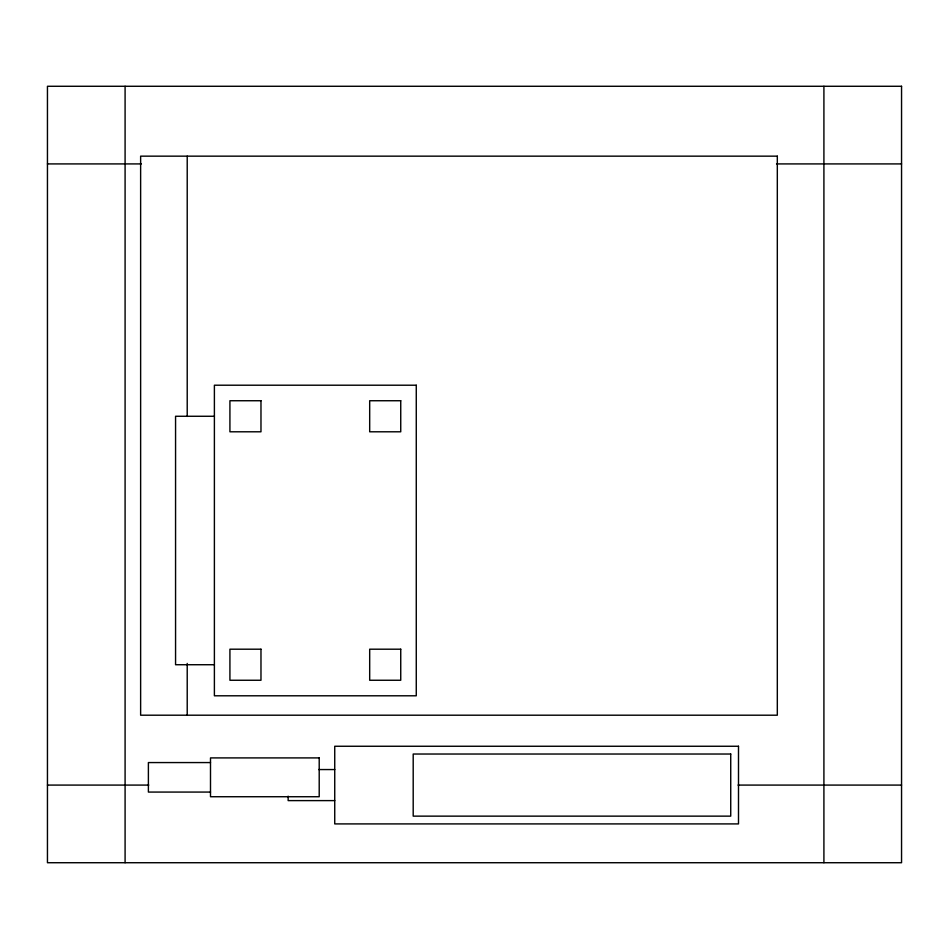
<?xml version="1.0" encoding="UTF-8"?>
<svg xmlns="http://www.w3.org/2000/svg" width="949" height="949" viewBox="0 0 949 949"><rect width="100%" height="100%" fill="white"/><g stroke="black" fill="none" stroke-linecap="round" stroke-linejoin="round"><path stroke-width="1.42" d="M47.45 163.916L141.377 163.916M776.531 163.916L901.55 163.916M214.391 416.267L175.565 416.267L175.565 664.727L214.391 664.727M210.5 762.569L148.388 762.569L148.388 792.071L210.5 792.071M318.722 769.556L334.736 769.556M47.45 785.084L148.779 785.084M738.037 785.084L901.55 785.084M334.736 800.612L288.152 800.612L288.152 796.175M823.91 86.276L823.91 862.724M187.214 156.158L187.214 416.445M187.214 663.434L187.214 715.202M125.09 86.276L125.09 862.724M901.55 86.276L47.45 86.276L47.45 862.724L901.55 862.724L901.55 86.276M777.314 156.158L140.63 156.158L140.63 715.202L777.314 715.202L777.314 156.158M416.267 385.211L214.391 385.211L214.391 695.795L416.267 695.795L416.267 385.211M260.975 400.739L229.919 400.739L229.919 431.795L260.975 431.795L260.975 400.739M400.739 400.739L369.683 400.739L369.683 431.795L400.739 431.795L400.739 400.739M260.975 649.199L229.919 649.199L229.919 680.255L260.975 680.255L260.975 649.199M400.739 649.199L369.683 649.199L369.683 680.255L400.739 680.255L400.739 649.199M738.5 746.258L334.736 746.258L334.736 823.91L738.5 823.91L738.5 746.258M730.73 754.028L413.195 754.028L413.195 816.14L730.73 816.14L730.73 754.028M319.208 757.907L210.5 757.907L210.5 796.733L319.208 796.733L319.208 757.907"/></g></svg>
